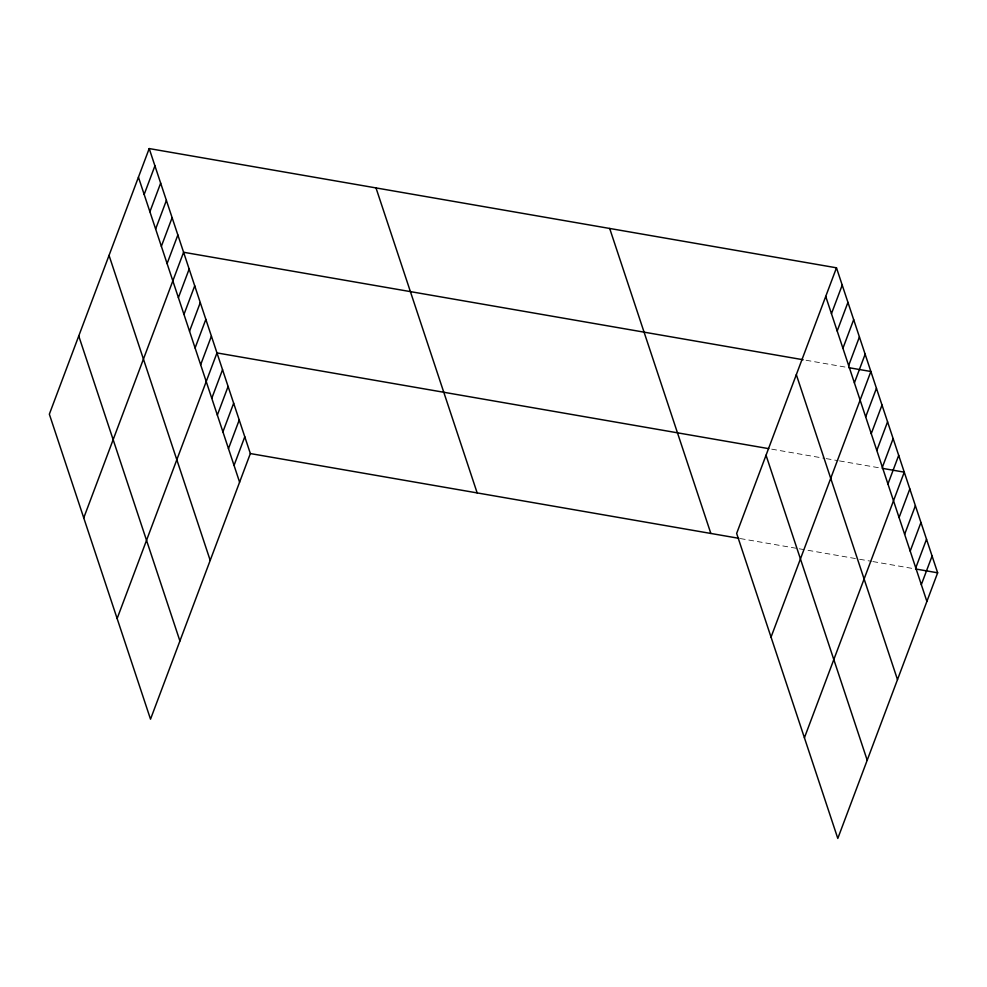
<?xml version="1.0" encoding="UTF-8"?>
<svg xmlns="http://www.w3.org/2000/svg" width="987" height="987" viewBox="0 0 987 987"><rect width="100%" height="100%" fill="white"/><g stroke="black" fill="none" stroke-linecap="round" stroke-linejoin="round"><path stroke-width="0.74" stroke-dasharray="4.93 3.7" d="M806.083 360.267L847.315 367.423M771.711 449.159L824.737 458.363M826.205 458.61L837.988 460.658M839.468 460.917L880.7 468.072M740.299 538.569L797.743 548.525M799.211 548.784L805.096 549.808M808.045 550.314L858.122 559.012M859.591 559.259L871.373 561.307M872.853 561.566L914.085 568.722"/><path stroke-width="1.48" d="M149.197 148.568L49.35 414.195L150.517 719.19L250.353 453.564L149.197 148.568L836.482 267.81L937.65 572.805L837.803 838.432L736.647 533.436L836.482 267.81M144.164 194.476L154.922 165.853M149.901 211.749L160.659 183.138M155.638 229.033L166.396 200.423M161.362 246.318L172.12 217.695M167.099 263.603L177.857 234.98M83.747 517.891L183.594 252.265L803.134 359.749M178.4 297.655L189.159 269.044M183.964 314.434L194.723 285.823M189.529 331.213L200.287 302.59M195.093 347.979L205.851 319.369M200.657 364.758L211.415 336.148M117.132 618.541L216.98 352.914L768.774 448.653M211.786 398.304L222.544 369.693M217.35 415.083L228.108 386.46M222.914 431.862L233.66 403.239M228.478 448.629L239.224 420.018M234.042 465.408L244.788 436.785M831.461 313.706L842.219 285.095M837.198 330.99L847.944 302.367M842.923 348.275L853.681 319.652M848.66 365.56L859.418 336.937M854.397 382.845L865.143 354.222M771.032 637.133L870.879 371.507L848.795 367.67M865.685 416.896L876.444 388.286M871.25 433.675L882.008 405.052M876.814 450.454L887.572 421.831M882.378 467.221L893.136 438.61M887.942 484L898.701 455.377M804.417 737.782L904.265 472.156L882.168 468.319M899.071 517.546L909.829 488.935M904.635 534.325L915.393 505.702M910.199 551.104L920.957 522.481M915.763 567.87L926.522 539.26M921.327 584.649L932.086 556.026M250.353 453.564L738.831 538.31M915.554 568.968L937.65 572.805M825.724 296.421L926.892 601.428M796.324 374.641L897.491 679.636M766.035 455.217L867.203 760.224M609.682 228.453L710.85 533.461M375.998 187.912L477.165 492.908M138.439 177.191L239.607 482.187M109.039 255.399L210.206 560.394M78.75 335.987L179.918 640.982"/></g></svg>
